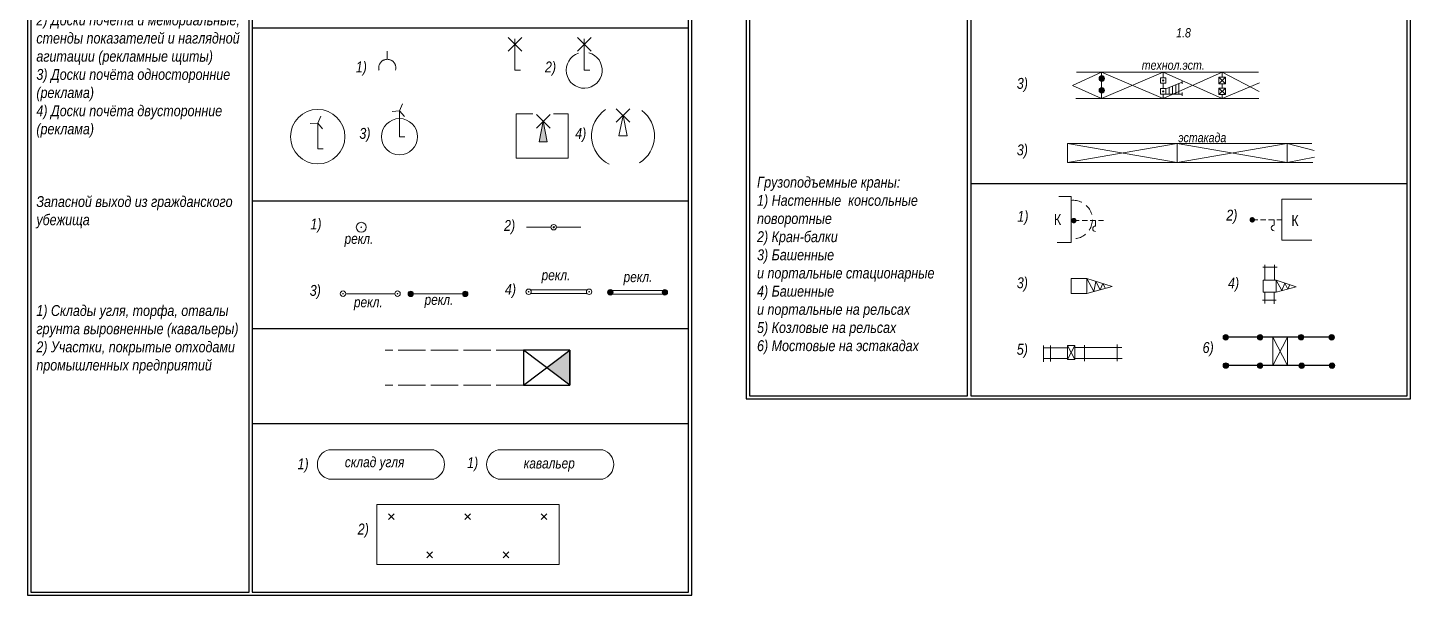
# Model space of a CAD drawing. Header units: metres. Extents: x -331 to 695, y -18 to 691.
# Drawn here: x 262.5 to 389.3, y 533.7 to 585.8 of the extents above; entities that cross this region are included whole.
import ezdxf
from ezdxf.enums import TextEntityAlignment as Align

# ---------------------------------------------------------------- set-up
doc = ezdxf.new("R2010")
doc.units = ezdxf.units.M
for name, pattern in [('СП-1.0х0.5', [1.5, 1, -0.5]), ('СП-2х1', [3, 2, -1]), ('СП-5х1', [6, 5, -1]), ('СП_Граница маскировки', [3, 0, -3])]:
    doc.linetypes.add(name, pattern=pattern)
doc.layers.add('02 Строения и их части', color=7, linetype='Continuous', lineweight=20)
doc.layers.add('03 Инженерно-технические сооружения', color=7, linetype='Continuous', lineweight=20)
doc.styles.add('СП_Д', font='ARIALNI.TTF')
doc.styles.add('СП_Р', font='ARIALN.TTF')
doc.linetypes.add('СП_10.1', pattern='A,0,[133,ltypeshp.shx,S=0.1,R=0,X=0,Y=0],-0.02,[133,ltypeshp.shx,S=0.06,R=0,X=0.02,Y=0],-0.02,[133,ltypeshp.shx,S=0.02,R=0,X=0.04,Y=0],-1.2', length=1.24)

# ---------------------------------------------------------------- blocks, each defined once
blk = doc.blocks.new('*U95')
at = {"color": 7, "linetype": 'Continuous', "lineweight": 15}
for points in [[(0.57, 6.01), (0, 4.75)], [(-1.37, 4.63), (0, 4.75)], [(0, 0), (0, 0), (0, 4.75)], [(0.89, 3.71), (0, 4.75)], [(0, 0), (1, 0)]]:
    blk.add_lwpolyline(points, dxfattribs=at)
blk = doc.blocks.new('СП_3.52')
at = {"color": 7, "lineweight": 20}
for points in [[(1.25, 6), (-1.25, 3.5)], [(-1.25, 6), (1.25, 3.5)], [(1, 0), (0, 0), (0, 5.75)]]:
    blk.add_lwpolyline(points, dxfattribs=at)
blk = doc.blocks.new('СП_3.30.1.1')
at = {"linetype": 'Continuous', "lineweight": -2}
h = blk.add_hatch(color=0, dxfattribs=at)
h.dxf.hatch_style = 1
h.paths.add_polyline_path([(0.5, 0, 1), (-0.5, 0, 1)])
at = {"color": 0, "linetype": 'Continuous', "lineweight": -2}
blk.add_circle((0, 0), 0.5, dxfattribs=at)
blk = doc.blocks.new('СП_3.30.2.2')
at = {"color": 0, "linetype": 'СП_Граница маскировки', "lineweight": 0, "ltscale": 10}
blk.add_wipeout([(-0.6, -0.6), (0.6, -0.6), (0.6, 0.6), (-0.6, 0.6)], dxfattribs=at)
at = {"color": 0, "linetype": 'Continuous', "lineweight": -2}
for points in [[(-0.6, 0.6), (0.6, -0.6)], [(0.6, 0.6), (-0.6, -0.6)]]:
    blk.add_lwpolyline(points, dxfattribs=at)
blk.add_lwpolyline([(-0.6, -0.6), (0.6, -0.6), (0.6, 0.6), (-0.6, 0.6)], close=True, dxfattribs=at)
blk = doc.blocks.new('СП_3.31.2')
at = {"color": 0, "linetype": 'СП_Граница маскировки', "lineweight": -2, "ltscale": 10}
blk.add_wipeout([(-0.5, -0.5), (0.5, -0.5), (0.5, 0.5), (-0.5, 0.5)], dxfattribs=at)
at = {"linetype": 'Continuous', "lineweight": -2}
h = blk.add_hatch(color=0, dxfattribs=at)
h.dxf.hatch_style = 1
h.paths.add_polyline_path([(0.1, 0, 1), (-0.1, 0, 1)])
at = {"color": 0, "linetype": 'Continuous', "lineweight": -2}
blk.add_lwpolyline([(-0.5, -0.5), (0.5, -0.5), (0.5, 0.5), (-0.5, 0.5)], close=True, dxfattribs=at)
at = {"color": 0, "linetype": 'Continuous', "lineweight": 0}
blk.add_circle((0, 0), 0.1, dxfattribs=at)
blk = doc.blocks.new('*U174')
at = {"color": 0, "linetype": 'ByBlock', "lineweight": -2}
blk.add_lwpolyline([(0, 0), (1.34, 0), (1.34, 2.6), (0, 2.59)], close=True, dxfattribs=at)
for points in [[(1.34, 2.6), (0, 0)], [(0, 2.59), (1.34, 0)]]:
    blk.add_lwpolyline(points, dxfattribs=at)
blk = doc.blocks.new('*U257')
at = {"color": 0, "linetype": 'ByBlock', "lineweight": -2}
blk.add_lwpolyline([(0, 0), (2.71, 0), (2.71, 5.2), (0, 5.2)], close=True, dxfattribs=at)
for points in [[(0, 5.2), (2.71, 0)], [(2.71, 5.2), (0, 0)]]:
    blk.add_lwpolyline(points, dxfattribs=at)
blk = doc.blocks.new('СП_3.53.2')
at = {"color": 7, "lineweight": 15}
for points in [[(1.25, 5), (-1.25, 2.5)], [(-1.25, 5), (1.25, 2.5)]]:
    blk.add_lwpolyline(points, dxfattribs=at)
blk.add_lwpolyline([(0.75, 0), (-0.75, 0), (0, 3.75)], close=True, dxfattribs=at)
blk = doc.blocks.new('СП_3.51')
at = {"color": 7, "lineweight": 20}
for points in [[(0, 2), (0, 3.5)], [(1.5, 0), (1.53, 0.1), (1.54, 0.2), (1.56, 0.3), (1.56, 0.4), (1.56, 0.5), (1.55, 0.6), (1.54, 0.7), (1.52, 0.8), (1.49, 0.9), (1.46, 1), (1.42, 1.09), (1.37, 1.18), (1.32, 1.27), (1.27, 1.35), (1.2, 1.43), (1.14, 1.51), (1.06, 1.58), (0.99, 1.65), (0.91, 1.71), (0.82, 1.77), (0.73, 1.82), (0.64, 1.86), (0.55, 1.9), (0.45, 1.93), (0.35, 1.96), (0.25, 1.98), (0.15, 1.99), (0.05, 2), (-0.05, 2), (-0.15, 1.99), (-0.25, 1.98), (-0.35, 1.96), (-0.45, 1.93), (-0.55, 1.9), (-0.64, 1.86), (-0.73, 1.82), (-0.82, 1.77), (-0.91, 1.71), (-0.99, 1.65), (-1.06, 1.58), (-1.14, 1.51), (-1.2, 1.43), (-1.27, 1.35), (-1.32, 1.27), (-1.37, 1.18), (-1.42, 1.09), (-1.46, 1), (-1.49, 0.9), (-1.52, 0.8), (-1.54, 0.7), (-1.55, 0.6), (-1.56, 0.5), (-1.56, 0.4), (-1.56, 0.3), (-1.54, 0.2), (-1.53, 0.1), (-1.5, 0)]]:
    blk.add_lwpolyline(points, dxfattribs=at)
blk = doc.blocks.new('СП_3.50')
at = {"color": 7, "lineweight": 13}
for points in [[(-0.53, -0.53), (0.53, 0.53)], [(0.53, -0.53), (-0.53, 0.53)]]:
    blk.add_lwpolyline(points, dxfattribs=at)
blk = doc.blocks.new('СП_3.31.1')
at = {"color": 0, "linetype": 'СП_Граница маскировки', "lineweight": 0}
blk.add_wipeout([(0.5, 0), (0.43, 0.25), (0.25, 0.43), (0, 0.5), (-0.25, 0.43), (-0.43, 0.25), (-0.5, 0), (-0.43, -0.25), (-0.25, -0.43), (0, -0.5), (0.25, -0.43), (0.43, -0.25)], dxfattribs=at)
at = {"linetype": 'Continuous', "lineweight": 20}
h = blk.add_hatch(color=0, dxfattribs=at)
h.dxf.hatch_style = 1
h.paths.add_polyline_path([(0.12, 0, 1), (-0.12, 0, 1)])
at = {"color": 0, "linetype": 'Continuous', "lineweight": 20}
blk.add_circle((0, 0), 0.5, dxfattribs=at)
at = {"color": 7, "linetype": 'Continuous', "lineweight": 20}
blk.add_circle((0, 0), 0.12, dxfattribs=at)
blk = doc.blocks.new('*U152')
at = {"color": 0, "lineweight": -2}
for points in [[(-5, 0), (-0.5, 0)], [(5, 0), (0.5, 0)]]:
    blk.add_lwpolyline(points, dxfattribs=at)
at = {"color": 0, "linetype": 'Continuous', "lineweight": -2}
blk.add_blockref('СП_3.31.1', (0, 0), dxfattribs=at)
blk = doc.blocks.new('*U237')
at = {"color": 0, "linetype": 'СП_Граница маскировки', "lineweight": 0}
blk.add_wipeout([(0.5, 0), (0.43, 0.25), (0.25, 0.43), (0, 0.5), (-0.25, 0.43), (-0.43, 0.25), (-0.5, 0), (-0.43, -0.25), (-0.25, -0.43), (0, -0.5), (0.25, -0.43), (0.43, -0.25)], dxfattribs=at)
at = {"linetype": 'Continuous', "lineweight": -2}
h = blk.add_hatch(color=256, dxfattribs=at)
h.dxf.hatch_style = 1
h.paths.add_polyline_path([(0.15, 0, 1), (-0.15, 0, 1)])
at = {"color": 0, "linetype": 'Continuous', "lineweight": -2}
blk.add_circle((0, 0), 0.5, dxfattribs=at)
blk = doc.blocks.new('*U141')
at = {"color": 0, "linetype": 'Continuous', "lineweight": -2}
blk.add_line((0.5, 0), (9.5, 0), dxfattribs=at)
at = {"color": 0, "ltscale": 2}
for p in [(0, 0), (10, 0)]:
    blk.add_blockref('*U237', p, dxfattribs=at)
blk = doc.blocks.new('*U150')
at = {"color": 0, "lineweight": -2}
for p, q in [((0.36, 0.35), (10.75, 0.35)), ((0.36, -0.35), (10.75, -0.35))]:
    blk.add_line(p, q, dxfattribs=at)
at = {"color": 0, "ltscale": 2}
for p in [(0, 0), (11.1, 0)]:
    blk.add_blockref('*U237', p, dxfattribs=at)
blk = doc.blocks.new('*U136')
at = {"color": 0, "linetype": 'СП_Граница маскировки', "lineweight": 0}
blk.add_wipeout([(0.9, 0), (0.78, 0.45), (0.45, 0.78), (0, 0.9), (-0.45, 0.78), (-0.78, 0.45), (-0.9, 0), (-0.78, -0.45), (-0.45, -0.78), (0, -0.9), (0.45, -0.78), (0.78, -0.45)], dxfattribs=at)
at = {"linetype": 'Continuous', "lineweight": -2}
h = blk.add_hatch(color=256, dxfattribs=at)
h.dxf.hatch_style = 1
h.paths.add_polyline_path([(0.15, 0, 1), (-0.15, 0, 1)])
at = {"color": 0, "linetype": 'Continuous', "lineweight": -2}
blk.add_circle((0, 0), 0.9, dxfattribs=at)
blk = doc.blocks.new('СП_2.1')
at = {"color": 0, "style": 'СП_Р'}
blk.add_attdef('КЖ', text='', height=2, dxfattribs=at).set_placement((0, 0), align=Align.CENTER)
blk = doc.blocks.new('СП_3.53.1')
at = {"lineweight": 13}
blk.add_hatch(color=7, dxfattribs=at).paths.add_polyline_path([(0, 3.75), (-0.75, 0), (0.75, 0)])
at = {"color": 7, "lineweight": 15}
for points in [[(1.25, 5), (-1.25, 2.5)], [(-1.25, 5), (1.25, 2.5)]]:
    blk.add_lwpolyline(points, dxfattribs=at)
at = {"color": 7, "lineweight": 13}
blk.add_lwpolyline([(0.75, 0), (-0.75, 0), (0, 3.75)], close=True, dxfattribs=at)
blk = doc.blocks.new('*U214')
at = {"color": 0, "linetype": 'Continuous', "lineweight": -2, "const_width": 0.5}
blk.add_lwpolyline([(-0.25, 0, 1), (0.25, 0, 1)], format="xyb", close=True, dxfattribs=at)
at = {"color": 0, "linetype": 'СП-1.0х0.5', "lineweight": -2}
blk.add_lwpolyline([(0, 0), (5.45, 0)], dxfattribs=at)
at = {"color": 0, "linetype": 'Continuous', "lineweight": -2}
blk.add_lwpolyline([(3.97, 0), (3.97, -1, 1), (3.97, -2)], format="xyb", dxfattribs=at)
blk = doc.blocks.new('*U276')
at = {"color": 0, "linetype": 'Continuous', "lineweight": -2, "const_width": 0.5}
blk.add_lwpolyline([(-0.25, 0, 1), (0.25, 0, 1)], format="xyb", close=True, dxfattribs=at)
at = {"color": 0, "linetype": 'СП-1.0х0.5', "lineweight": -2}
blk.add_lwpolyline([(0, 0), (5.41, 0)], dxfattribs=at)
at = {"color": 0, "linetype": 'Continuous', "lineweight": -2}
blk.add_lwpolyline([(4, 0), (4, -1, 1), (4, -2)], format="xyb", dxfattribs=at)
blk = doc.blocks.new('СП_2.53.1')
at = {"color": 0, "linetype": 'Continuous', "lineweight": 20}
for points in [[(0, -3), (0, 0)], [(2.16, -3), (0.96, 0)], [(0, -0.6), (1.2, -0.6)], [(0, -1.2), (1.44, -1.2)], [(0, -1.8), (1.68, -1.8)], [(0, -2.4), (1.92, -2.4)], [(-0.3, -3), (0.3, -3)], [(1.86, -3), (2.46, -3)]]:
    blk.add_lwpolyline(points, dxfattribs=at)
blk = doc.blocks.new('*U469')
at = {"color": 0, "linetype": 'Continuous', "lineweight": -2}
blk.add_line((0.5, 0), (9.5, 0), dxfattribs=at)
at = {"color": 0, "linetype": 'Continuous', "lineweight": 20}
for p in [(0, 0), (10, 0)]:
    blk.add_blockref('СП_3.30.1.1', p, dxfattribs=at)
blk = doc.blocks.new('*U471')
at = {"color": 0, "linetype": 'Continuous', "lineweight": 20}
for p, q in [((0.36, 0.35), (9.64, 0.35)), ((0.36, -0.35), (9.64, -0.35))]:
    blk.add_line(p, q, dxfattribs=at)
for p in [(0, 0), (10, 0)]:
    blk.add_blockref('СП_3.30.1.1', p, dxfattribs=at)

msp = doc.modelspace()

# ---------------------------------------------------------------- hatches: boundary and pattern name
at = {"layer": '03 Инженерно-технические сооружения', "linetype": 'ByBlock', "lineweight": -2}
h = msp.add_hatch(color=0, dxfattribs=at)
h.dxf.hatch_style = 1
h.paths.add_polyline_path([(312.22, 556.18), (310.1, 554.58), (312.22, 552.98)])

# ---------------------------------------------------------------- linework, layer by layer
at = {"color": 0, "linetype": 'Continuous', "ltscale": 0.5}
for points in [[(262.5, 533.68), (323.4, 533.68), (323.4, 686.19), (262.5, 686.19)], [(328.4, 551.7), (389.3, 551.7), (389.3, 686.19), (328.4, 686.19)]]:
    msp.add_lwpolyline(points, close=True, dxfattribs=at)
at = {"ltscale": 0.5}
for points in [[(262.8, 533.98), (282.8, 533.98), (282.8, 674.23), (262.8, 674.23)], [(283.1, 533.98), (323.1, 533.98), (323.1, 674.23), (283.1, 674.23)], [(328.7, 552), (348.7, 552), (348.7, 674.23), (328.7, 674.23)], [(349, 552), (389, 552), (389, 674.23), (349, 674.23)]]:
    msp.add_lwpolyline(points, close=True, dxfattribs=at)
at = {"color": 253, "ltscale": 0.5}
for points in [[(283.1, 585.77), (323.1, 585.77)], [(349, 571.47), (389, 571.47)], [(283.1, 569.89), (323.1, 569.89)], [(283.1, 558.18), (323.1, 558.18)], [(283.1, 549.46), (323.1, 549.46)]]:
    msp.add_lwpolyline(points, dxfattribs=at)
at = {"layer": '02 Строения и их части', "linetype": 'Continuous', "ltscale": 0.5}
for points in [[(357.06, 570.27), (358.19, 570.27), (358.19, 566.05), (356.92, 566.05)], [(380.28, 570.04), (377.51, 570.04), (377.51, 566.28), (380.26, 566.28)]]:
    msp.add_lwpolyline(points, dxfattribs=at)
at = {"layer": '03 Инженерно-технические сооружения', "linetype": 'Continuous', "lineweight": 20, "ltscale": 0.5}
for points in [[(358.31, 580.47), (360.99, 581.69), (366.63, 579.28), (372.04, 581.69), (375.45, 579.93)], [(375.47, 580.72), (372.04, 579.28), (366.63, 581.69), (360.99, 579.28), (358.31, 580.47)], [(358.67, 581.69), (375.38, 581.69)], [(360.99, 581.69), (360.99, 579.28)], [(366.63, 581.69), (366.63, 579.28)], [(372.04, 581.69), (372.04, 579.28)], [(358.61, 579.28), (375.41, 579.28)], [(310.73, 577.88), (312.07, 577.88), (312.07, 573.8), (307.3, 573.8), (307.3, 577.88), (308.83, 577.88)], [(357.85, 575.14), (380.27, 575.14)], [(357.85, 575.14), (357.85, 573.39), (380.37, 573.39)], [(357.85, 573.39), (367.92, 575.14), (378.01, 573.39), (380.5, 573.88)], [(380.49, 574.51), (378.01, 575.14), (367.92, 573.39), (357.85, 575.14)], [(367.92, 575.14), (367.92, 573.39)], [(378.01, 575.14), (378.01, 573.39)], [(375.77, 563.79), (377.09, 563.79)], [(375.96, 562.61), (375.96, 564.01)], [(376.85, 562.61), (376.85, 564.02)], [(359.62, 562.75), (361.95, 562.02), (359.62, 561.37)], [(359.62, 562.75), (360.27, 561.55), (360.46, 562.49), (360.85, 561.71), (361.09, 562.29), (361.35, 561.85)], [(376.99, 562.61), (378.83, 561.99), (376.99, 561.51)], [(376.99, 562.61), (377.51, 561.64), (377.8, 562.34), (378.08, 561.79), (378.26, 562.19)], [(375.73, 560.77), (376.99, 560.77)], [(375.95, 561.51), (375.95, 560.46)], [(376.82, 561.51), (376.82, 560.43)], [(362.42, 555.18), (362.42, 556.71)], [(355.65, 556.6), (355.65, 555.11)], [(357.8, 556.4), (355.65, 556.4)], [(357.8, 555.4), (355.65, 555.4)], [(356.29, 556.62), (356.29, 555.14)], [(358.59, 556.41), (362.85, 556.41)], [(358.59, 555.41), (362.86, 555.41)], [(359.42, 556.64), (359.42, 555.18)]]:
    msp.add_lwpolyline(points, dxfattribs=at)
at = {"layer": '03 Инженерно-технические сооружения', "linetype": 'СП-2х1', "lineweight": 20, "ltscale": 0.5, "flags": 128}
msp.add_lwpolyline([(358.19, 569.92, -0.629891), (359.87, 567.23, -0.286676), (358.19, 566.41)], format="xyb", dxfattribs=at)
at = {"layer": '03 Инженерно-технические сооружения', "linetype": 'Continuous', "lineweight": 20, "ltscale": 0.5}
for points in [[(358.19, 562.75), (359.62, 562.75), (359.62, 561.37), (358.19, 561.37)], [(375.81, 562.61), (376.99, 562.61), (376.99, 561.51), (375.81, 561.51)]]:
    msp.add_lwpolyline(points, close=True, dxfattribs=at)
at = {"layer": '03 Инженерно-технические сооружения', "linetype": 'Continuous', "lineweight": -2, "ltscale": 0.5}
for points in [[(382.09, 557.36), (372.37, 557.36)], [(382.1, 554.77), (372.38, 554.77)]]:
    msp.add_lwpolyline(points, dxfattribs=at)
at = {"layer": '03 Инженерно-технические сооружения', "linetype": 'СП-5х1', "ltscale": 0.5, "flags": 128}
for points in [[(307.98, 556.18), (295.3, 556.18)], [(307.98, 552.98), (295.3, 552.98)]]:
    msp.add_lwpolyline(points, dxfattribs=at)
at = {"layer": '03 Инженерно-технические сооружения', "color": 0, "linetype": 'ByBlock', "lineweight": -2}
msp.add_lwpolyline([(307.98, 552.98), (312.22, 552.98), (312.22, 556.18), (307.98, 556.18)], close=True, dxfattribs=at)
msp.add_lwpolyline([(307.98, 552.98), (312.22, 556.18), (312.22, 552.98), (307.98, 556.18)], dxfattribs=at)
at = {"layer": '03 Инженерно-технические сооружения', "linetype": 'СП_10.1', "ltscale": 0.5, "flags": 128}
for points in [[(290.13, 544.35), (299.74, 544.35, 0.735596), (299.74, 547.03), (290.13, 547.03, 0.794364)], [(305.65, 544.35), (315.26, 544.35, 0.735596), (315.26, 547.03), (305.65, 547.03, 0.794364)]]:
    msp.add_lwpolyline(points, format="xyb", close=True, dxfattribs=at)
msp.add_lwpolyline([(294.52, 542.03), (311.23, 542.03), (311.23, 536.5), (294.52, 536.5)], close=True, dxfattribs=at)
at = {"layer": '03 Инженерно-технические сооружения', "linetype": 'Continuous', "lineweight": 20, "ltscale": 0.5}
for centre, radius in [((289.1, 575.77), 2.5), ((296.6, 575.77), 1.66)]:
    msp.add_circle(centre, radius, dxfattribs=at)
for centre, radius, start, end in [((313.54, 581.87), 1.65, 108.3366, 75.6669), ((317.1, 575.84), 2.89, 123.4692, 243.5533), ((317.1, 575.84), 2.89, 301.6502, 53.6425)]:
    msp.add_arc(centre, radius, start, end, dxfattribs=at)

# ---------------------------------------------------------------- block references
at = {"layer": '02 Строения и их части', "color": 0, "linetype": 'Continuous', "lineweight": 20, "ltscale": 2, "xscale": 0.5, "yscale": 0.5, "zscale": 0.5}
for p in [(356.95, 567.66), (378.72, 567.58)]:
    msp.add_blockref('СП_2.1', p, dxfattribs=at).add_auto_attribs({'КЖ': 'К'})
at = {"layer": '03 Инженерно-технические сооружения', "color": 0, "linetype": 'Continuous', "lineweight": 20, "xscale": 0.5, "yscale": 0.5}
msp.add_blockref('СП_3.52', (307.19, 581.87), dxfattribs=at)
at = {"layer": '03 Инженерно-технические сооружения', "color": 0, "linetype": 'Continuous', "lineweight": 20, "xscale": 0.5, "yscale": 0.5, "zscale": 0.5}
for name, p in [('СП_3.52', (313.54, 581.87)), ('СП_3.51', (295.48, 581.87)), ('СП_3.30.1.1', (361, 581.11)), ('СП_3.30.1.1', (361, 580.02)), ('*U95', (296.6, 575.77)), ('СП_3.53.2', (317.1, 575.84)), ('*U95', (289.1, 574.65)), ('*U214', (358.44, 568.07)), ('*U276', (374.8, 568.14)), ('СП_3.30.1.1', (372.37, 557.36)), ('СП_3.30.1.1', (375.52, 557.36)), ('*U257', (376.68, 554.76)), ('СП_3.30.1.1', (379.28, 557.37)), ('СП_3.30.1.1', (382.08, 557.36)), ('*U174', (357.85, 555.31)), ('СП_3.30.1.1', (372.38, 554.77)), ('СП_3.30.1.1', (375.52, 554.76)), ('СП_3.30.1.1', (379.33, 554.75)), ('СП_3.30.1.1', (382.12, 554.76)), ('СП_3.50', (295.86, 540.9)), ('СП_3.50', (302.86, 540.9)), ('СП_3.50', (309.86, 540.9)), ('СП_3.50', (299.36, 537.4)), ('СП_3.50', (306.36, 537.4))]:
    msp.add_blockref(name, p, dxfattribs=at)
at = {"layer": '03 Инженерно-технические сооружения', "color": 0, "linetype": 'Continuous', "lineweight": -2, "xscale": 0.5, "yscale": 0.5, "zscale": 0.5}
msp.add_blockref('СП_3.53.1', (309.78, 575.31), dxfattribs=at)
at = {"layer": '03 Инженерно-технические сооружения', "color": 0, "linetype": 'Continuous', "lineweight": 20, "ltscale": 2, "xscale": 0.5, "yscale": 0.5, "zscale": 0.5}
for name, p in [('*U471', (315.94, 561.49)), ('*U469', (297.63, 561.34))]:
    msp.add_blockref(name, p, dxfattribs=at)

# ---------------------------------------------------------------- texts
at = {"lineweight": 40, "insert": (263.3, 673.67), "char_height": 1, "width": 19.0121, "attachment_point": 1, "style": 'СП_Д'}
msp.add_mtext('1) Деревянные столбы\\P2) Деревянные фермы \\P\\P\\P3) Полимерные опоры \\P\\P\\P\\P4) Металлические столбы \\P5) Металлические фермы       \\P\\P6) Фермовые столбы  \\P\\P\\P7) Железобетонные  опоры \\P\\P\\P\\P12)Молниеотводы (громоотводы)\\P\\P1) Электронное табло на столбах\\P2) Электрические часы ^J3) Камеры видеонаблюдения\\P4) Камеры видеонаблюдения\\Pна столбах\\P5) Вызывные устройства\\P6) Фотоэлементные датчики\\P7) Флагшток\\P8)Солнечные панели внемасштабные\\P9) Солнечные панели\\P\\PТелевизионные (или БС)\\Pмачты и башни радио- и телевизионных, радиорелейных вышек и радиотрансляторов, вышек лёгкого типа (наблюдательные, прожекторные и т.д. )\\PБазовые станции сотовой связи\\P\\P\\P\\P1) Печь для обжига извести, получения деревянного угля\\P2) Ветряные двигатели\\P3) Ветроэнергетические установки\\P4) Ветряные мельницы (каменные и деревянные)\\P\\P\\P1) Тумбы рекламные постоянные \\P2) Доски почета и мемориальные, стенды показателей и наглядной агитации (рекламные щиты)\\P3) Доски почёта односторонние (реклама)\\P4) Доски почёта двусторонние (реклама)\\P\\P\\P\\PЗапасной выход из гражданского убежища\\P\\P\\P\\P\\P{\\C7;1) Склады угля, торфа, отвалы грунта выровненные (кавальеры)\\P2) Участки, покрытые отходами промышленных предприятий}', dxfattribs=at)
at = {"color": 7, "ltscale": 0.5, "insert": (329.39, 673.78), "char_height": 1, "width": 19.0121, "attachment_point": 1, "style": 'СП_Д'}
msp.add_mtext('1) Разведочный геологический шурф\\P2) Разведочная геологическая скважина\\P3) Геологические канавы\\P4) Валики вдоль геологических канав\\P5)  Скважины,\\Pрасположенные кустом\\PЭксплуатационные\\Pбуровые скважины:\\P6) глубокого бурения\\P7) заглушенные \\P8) глубиной менее 500м\\P\\P1) Нефтяные и газовые вышки\\P2)  Газовые факелы\\P3)  Нефтяные колодцы действующие\\P4) Нефтяные колодцы недействующие\\P5) Естественные выходы нефти 6) Нефтяные бассейны и ямы \\P\\P\\P\\P\\P\\P\\P1) Баки и цистерны^Jдля горючего, сосуды для газов\\P2) Баки и цистерны для кислот, химических удобрений и др. \\P\\P\\P\\PТопливораздаточные колонки:\\P1) Бензоколонки, колонки дизельного топлива\\P2) Газозаправочные колонки\\P3) Электрические зарядные станции\\P\\P1) Стационарные бункеры на промышленных предприятиях \\P2) Эстакады для ремонта автомобилей и смотровые ямы\\P3) Технологические^Jи погрузочные эстакады\\P\\P\\P\\P\\P\\P\\P\\P\\P\\P\\P\\P\\PГрузоподъемные краны:\\P1) Настенные  консольные поворотные\\P2) Кран-балки \\P3) Башенные^Jи портальные стационарные \\P4) Башенные^Jи портальные на рельсах\\P5) Козловые на рельсах\\P6) Мостовые на эстакадах', dxfattribs=at)
at = {"color": 212, "lineweight": 13, "true_color": 0xe000e0, "char_height": 1, "attachment_point": 7, "style": 'СП_Д'}
for s, insert in [('1)', (292.59, 581.37)), ('2)', (309.94, 581.37)), ('3)', (353.21, 579.86)), ('3)', (292.92, 575.27)), ('4)', (312.71, 575.27)), ('3)', (353.21, 573.76)), ('1)', (288.43, 566.96)), ('2)', (306.19, 566.82)), ('1)', (353.26, 567.66)), ('2)', (372.42, 567.77)), ('3)', (288.37, 560.86)), ('4)', (306.27, 560.96)), ('3)', (353.21, 561.56)), ('4)', (372.58, 561.54)), ('5)', (353.21, 555.46)), ('6)', (370.25, 555.62)), ('1)', (287.25, 544.94)), ('1)', (302.8, 545.05)), ('2)', (292.77, 538.96))]:
    msp.add_mtext(s, dxfattribs=dict(at, insert=insert))
at = {"layer": '03 Инженерно-технические сооружения', "lineweight": 20, "insert": (368.5, 585.3), "char_height": 0.85, "attachment_point": 5, "style": 'СП_Д'}
msp.add_mtext('1.8', dxfattribs=at)
at = {"layer": '03 Инженерно-технические сооружения', "insert": (367.56, 582.33), "char_height": 0.85, "attachment_point": 5, "line_spacing_factor": 0.352941, "style": 'СП_Д'}
msp.add_mtext('технол.эст.', dxfattribs=at)
at = {"layer": '03 Инженерно-технические сооружения', "style": 'СП_Д'}
for s, insert, char_height, attachment_point in [('эстакада', (370.22, 575.68), 0.85, 5), ('склад угля', (291.59, 545.15), 0.95, 7), ('кавальер', (307.99, 545.04), 0.95, 7)]:
    msp.add_mtext(s, dxfattribs=dict(at, insert=insert, char_height=char_height, attachment_point=attachment_point))
at = {"layer": '03 Инженерно-технические сооружения', "linetype": 'Continuous', "lineweight": 15, "ltscale": 0.5, "char_height": 0.95, "attachment_point": 7, "style": 'СП_Д'}
for insert in [(317.15, 562.14), (298.9, 560.05)]:
    msp.add_mtext('рекл.', dxfattribs=dict(at, insert=insert))

# ---------------------------------------------------------------- next in the draw order: block references
at = {"layer": '03 Инженерно-технические сооружения', "color": 0, "linetype": 'Continuous', "lineweight": 20, "xscale": 0.5, "yscale": 0.5, "zscale": 0.5}
for name, p in [('СП_3.30.2.2', (372.04, 580.93)), ('СП_3.31.2', (366.63, 579.93))]:
    msp.add_blockref(name, p, dxfattribs=at)
at = {"layer": '03 Инженерно-технические сооружения', "color": 0, "linetype": 'Continuous', "lineweight": 20, "ltscale": 2, "xscale": 0.5, "yscale": 0.5, "zscale": 0.5}
for name, p in [('*U136', (293.09, 567.46)), ('*U152', (310.74, 567.46)), ('*U150', (308.44, 561.54)), ('*U141', (291.42, 561.36))]:
    msp.add_blockref(name, p, dxfattribs=at)

# ---------------------------------------------------------------- next in the draw order: block references
at = {"layer": '03 Инженерно-технические сооружения', "color": 0, "linetype": 'Continuous', "lineweight": 20, "xscale": 0.5, "yscale": 0.5, "zscale": 0.5}
for name, p in [('СП_3.31.2', (366.63, 580.93)), ('СП_3.30.2.2', (372.04, 579.93))]:
    msp.add_blockref(name, p, dxfattribs=at)

# ---------------------------------------------------------------- next in the draw order: texts
at = {"layer": '03 Инженерно-технические сооружения', "linetype": 'Continuous', "lineweight": 15, "ltscale": 0.5, "char_height": 0.95, "attachment_point": 7, "style": 'СП_Д'}
for insert in [(291.56, 565.65), (309.63, 562.31), (292.42, 559.83)]:
    msp.add_mtext('рекл.', dxfattribs=dict(at, insert=insert))

# ---------------------------------------------------------------- next in the draw order: block references
at = {"layer": '03 Инженерно-технические сооружения', "linetype": 'Continuous', "lineweight": 15, "xscale": 0.5, "yscale": 0.5, "zscale": 0.5, "rotation": 89.9561515575243}
msp.add_blockref('СП_2.53.1', (366.88, 579.68), dxfattribs=at)

doc.saveas('drawing.dxf')
